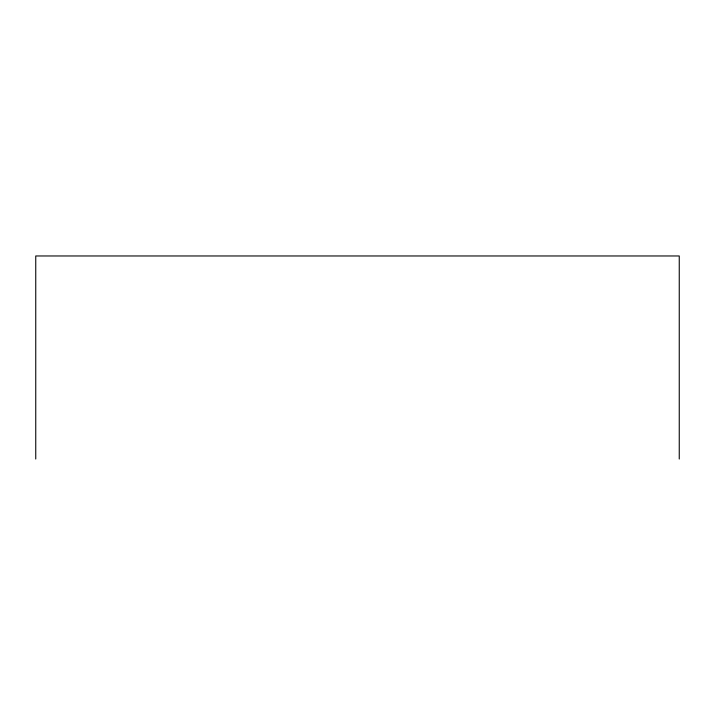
<?xml version="1.0" encoding="UTF-8"?>
<svg xmlns="http://www.w3.org/2000/svg" width="715" height="715" viewBox="0 0 715 715"><rect width="100%" height="100%" fill="white"/><g stroke="black" fill="none" stroke-linecap="round" stroke-linejoin="round"><path stroke-width="1.07" d="M679.25 459.03L679.25 255.97L35.75 255.97L35.75 459.03"/></g></svg>
